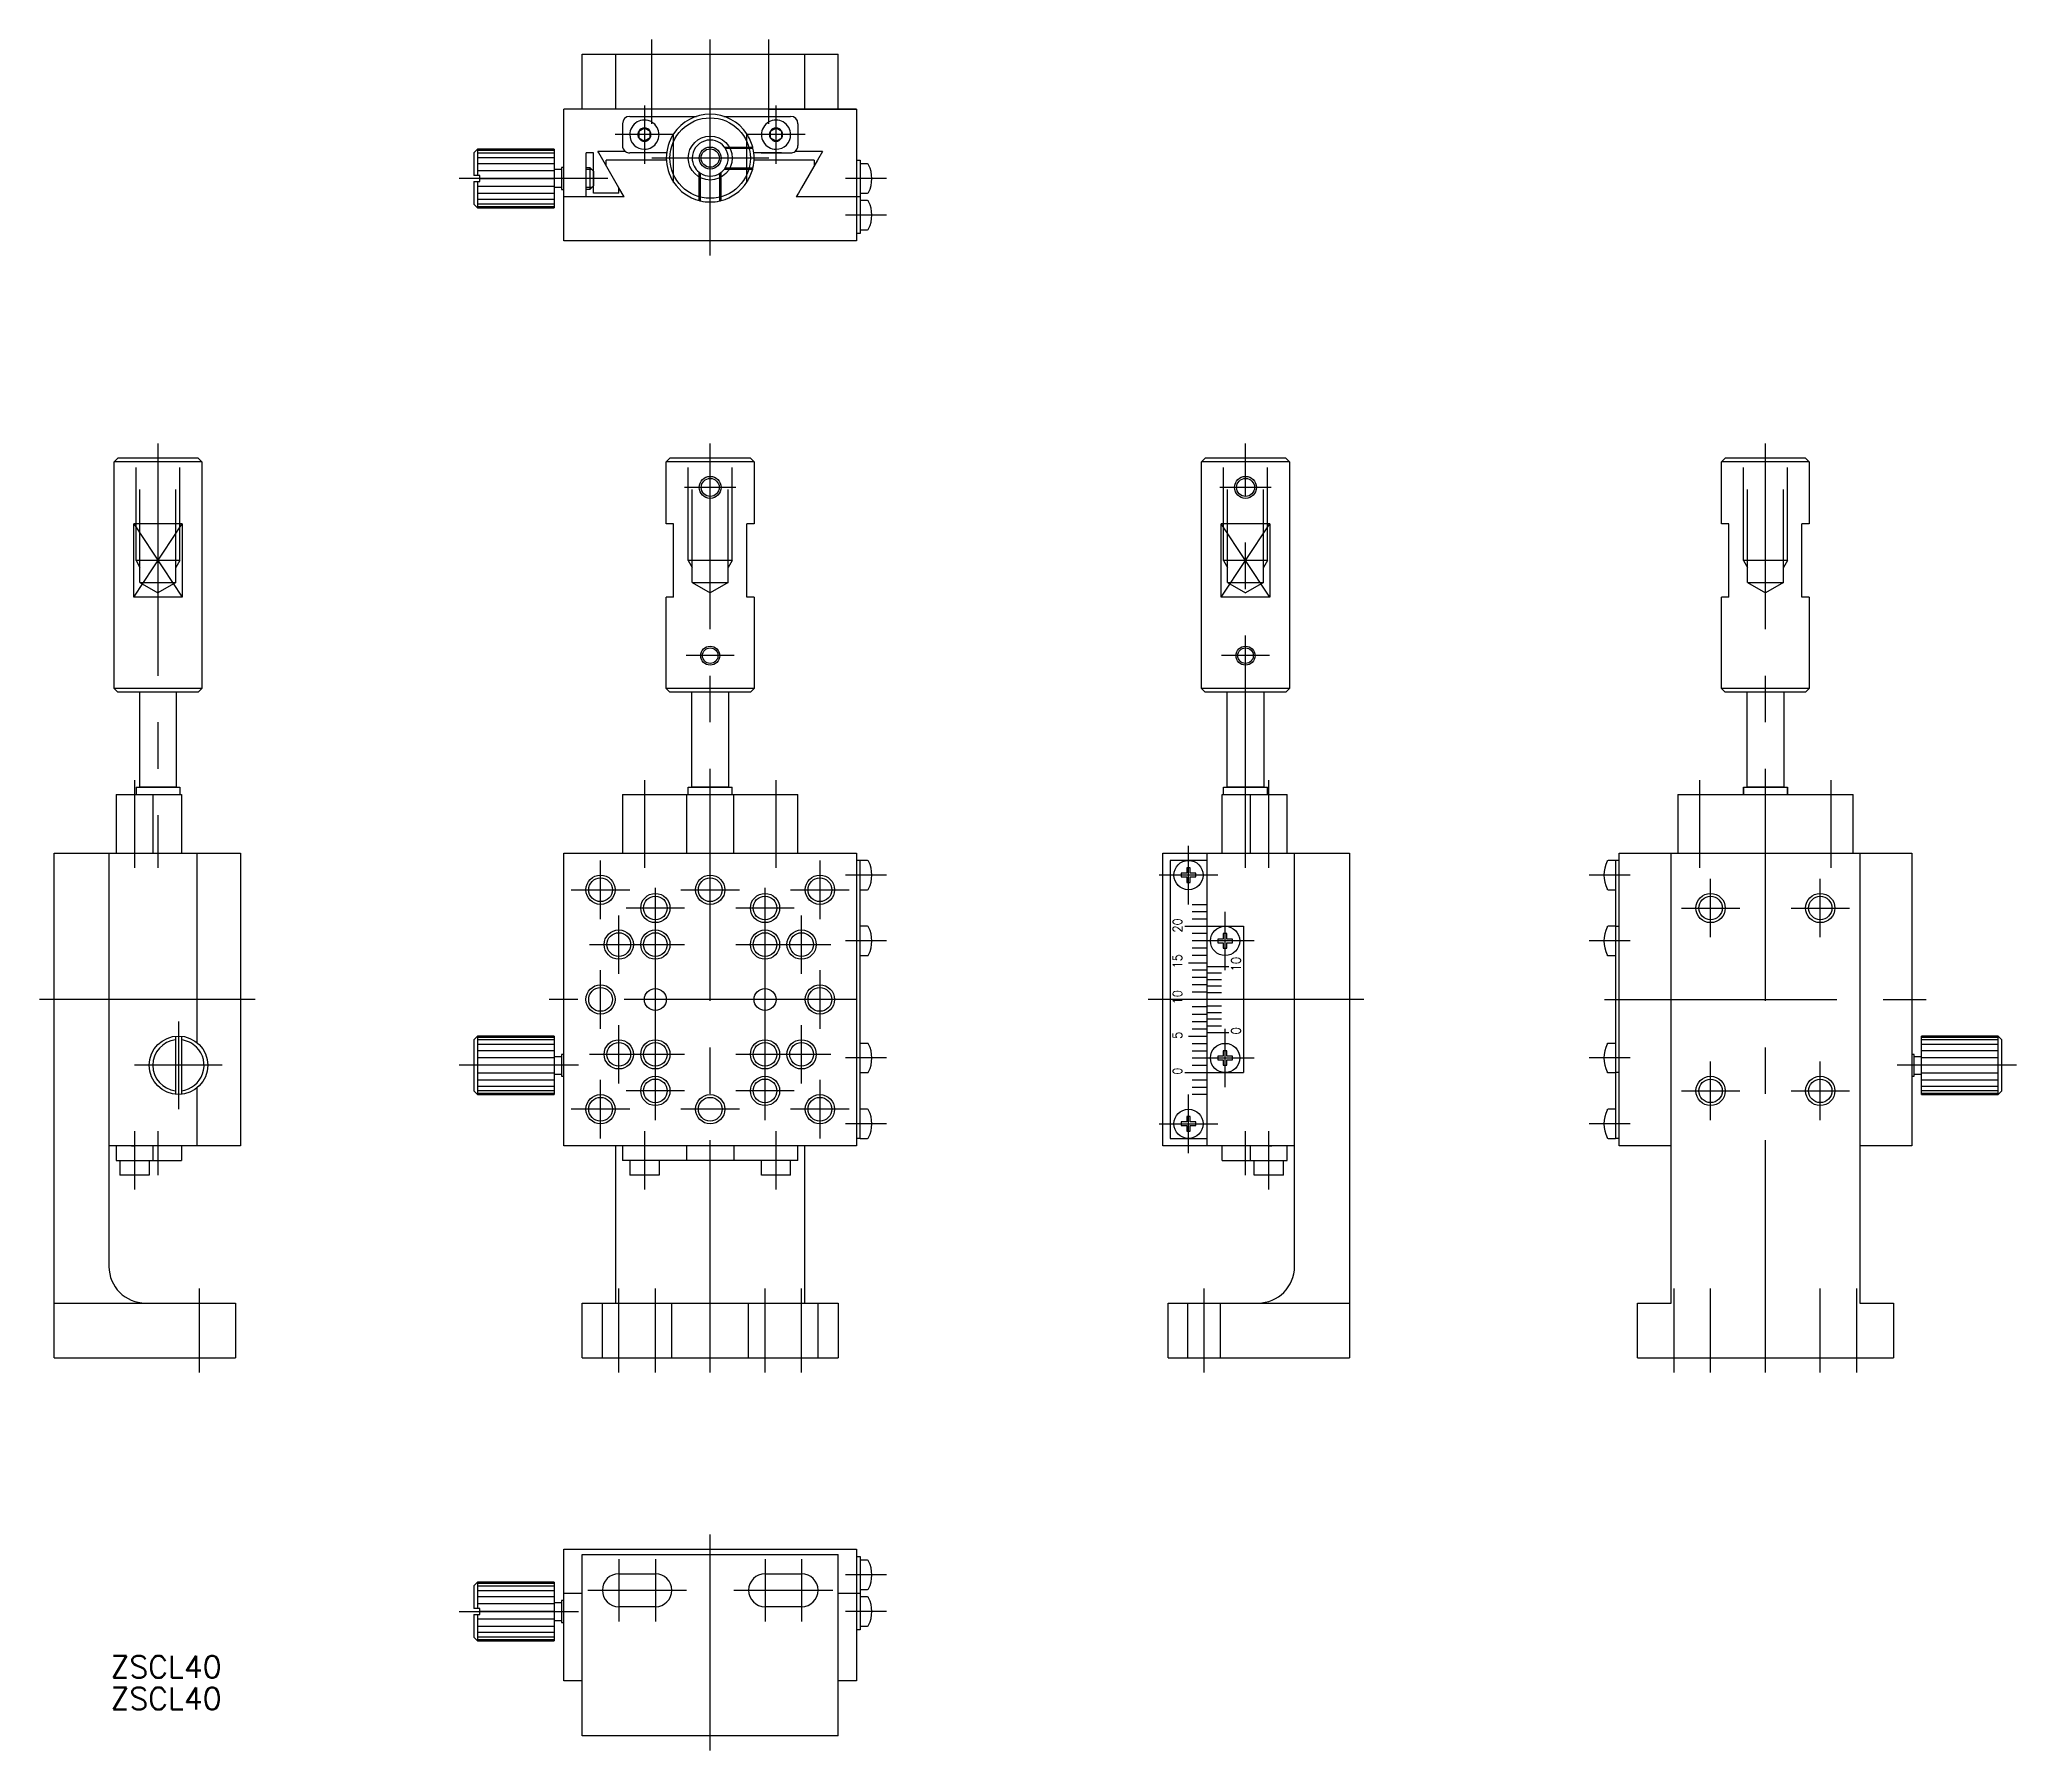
# Model space of a CAD drawing. Extents: x -92 to 179, y -103 to 131.
import ezdxf

# ---------------------------------------------------------------- set-up
doc = ezdxf.new("R2010")
doc.units = 0
doc.linetypes.add('CENTER', pattern=[50.8, 31.75, -6.35, 6.35, -6.35])
doc.linetypes.add('DASHED', pattern=[19.05, 12.7, -6.35])
doc.layers.get('0').update_dxf_attribs({"linetype": 'CONTINUOUS'})
doc.layers.add('CENTER', color=1, linetype='CENTER')
doc.styles.add('CONVERTER_2', font='txt.shx', dxfattribs={"width": 0.9})
doc.styles.get("Standard").update_dxf_attribs({"font": 'txt.shx', "height": 3, "bigfont": 'bigfont.shx'})

msp = doc.modelspace()

# ---------------------------------------------------------------- linework, layer by layer
at = {"color": 7, "linetype": 'CONTINUOUS'}
for p, q in [((-17.5, 121.72), (-17.5, 129.22)), ((-17.5, 129.22), (17.5, 129.22)), ((-12.9, 121.72), (-12.9, 129.22)), ((12.9, 129.22), (12.9, 121.72)), ((17.5, 121.72), (17.5, 129.22)), ((-17.5, 121.72), (-20, 121.72)), ((-20, 110.22), (-20, 121.72)), ((20, 121.72), (-17.5, 121.72)), ((8, 121.72), (17.5, 121.72)), ((17.5, 121.72), (20, 121.72)), ((20, 121.72), (20, 110.22)), ((-12, 119.72), (-12, 116.72)), ((-11, 120.72), (-1.87, 120.72)), ((-9, 119.12), (-9.78, 118.67)), ((-8.22, 118.67), (-9, 119.12)), ((1.87, 120.72), (11, 120.72)), ((9, 119.12), (8.22, 118.67)), ((9.78, 118.67), (9, 119.12)), ((12, 119.72), (12, 116.72)), ((-9.78, 118.67), (-9.78, 117.77)), ((-9.78, 117.77), (-9, 117.32)), ((-8.22, 117.77), (-9, 117.32)), ((-8.22, 117.77), (-8.22, 118.67)), ((8.22, 118.67), (8.22, 117.77)), ((9, 117.32), (8.22, 117.77)), ((9, 117.32), (9.78, 117.77)), ((9.78, 117.77), (9.78, 118.67)), ((-32.32, 115.72), (-31.82, 116.22)), ((-32.32, 115.72), (-32.32, 112.62)), ((-31.82, 116.22), (-31.82, 112.62)), ((-21.32, 116.22), (-31.82, 116.22)), ((-31.82, 116.08), (-21.32, 116.08)), ((-21.32, 115.68), (-31.82, 115.68)), ((-21.32, 115.05), (-31.82, 115.05)), ((-21.32, 114.22), (-31.82, 114.22)), ((-21.32, 116.22), (-21.32, 113.45)), ((-20.32, 113.72), (-20.32, 110.72)), ((-20, 113.72), (-20.32, 113.72)), ((-16.98, 109.72), (-16.98, 115.72)), ((-15.98, 115.72), (-16.98, 115.72)), ((-16.98, 113.72), (-16.48, 113.72)), ((-16.48, 113.72), (-15.98, 113.22)), ((-16.48, 113.72), (-16.48, 110.72)), ((-15.98, 110.22), (-15.98, 115.72)), ((-11.6, 115.92), (-15.35, 115.92)), ((-15.23, 115.72), (-15.35, 115.92)), ((-12.48, 110.95), (-15.23, 115.72)), ((-5.99, 114.72), (-14.23, 114.72)), ((-14.23, 113.98), (-14.23, 114.72)), ((-5.96, 115.72), (-11, 115.72)), ((9.75, 115.72), (5.96, 115.72)), ((14.23, 114.72), (5.99, 114.72)), ((6.96, 115.72), (11, 115.72)), ((15.35, 115.92), (11.6, 115.92)), ((14.66, 114.72), (12.48, 110.95)), ((14.23, 114.72), (14.23, 113.98)), ((15.35, 115.92), (14.66, 114.72)), ((20, 114.72), (20.5, 114.72)), ((20.5, 114.72), (20.5, 109.72)), ((21.49, 114.22), (20.5, 114.22)), ((-31.52, 112.62), (-32.32, 112.62)), ((-32.32, 111.82), (-32.32, 108.72)), ((-32.32, 111.82), (-31.52, 111.82)), ((-21.32, 113.26), (-31.82, 113.26)), ((-31.82, 111.82), (-31.82, 108.22)), ((-31.82, 111.19), (-21.32, 111.19)), ((-31.52, 112.22), (-31.52, 112.62)), ((-31.52, 111.82), (-31.52, 112.22)), ((-31.52, 112.22), (-21.32, 112.22)), ((-20.32, 113.45), (-21.32, 113.45)), ((-21.32, 113.45), (-21.32, 112.22)), ((-21.32, 112.22), (-21.32, 111)), ((-21.32, 111), (-21.32, 108.36)), ((-20.32, 111), (-21.32, 111)), ((-15.98, 111.22), (-16.48, 110.72)), ((-15.98, 113.22), (-15.98, 111.22)), ((-15.98, 112.22), (-15.98, 113.22)), ((-12.48, 110.22), (-12.48, 110.95)), ((-11.77, 109.72), (-12.48, 110.95)), ((12.48, 110.95), (12.06, 110.22)), ((-31.82, 108.22), (-32.32, 108.72)), ((-31.82, 110.22), (-21.32, 110.22)), ((-31.82, 109.39), (-21.32, 109.39)), ((-31.82, 108.76), (-21.32, 108.76)), ((-21.32, 108.36), (-31.82, 108.36)), ((-31.82, 108.22), (-21.32, 108.22)), ((-21.32, 108.36), (-21.32, 108.22)), ((-20.32, 110.72), (-20, 110.72)), ((-20, 109.72), (-20, 110.22)), ((-20, 109.72), (-20, 110.22)), ((-20, 103.72), (-20, 109.72)), ((-11.89, 109.72), (-20, 109.72)), ((-16.48, 110.72), (-16.98, 110.72)), ((-11.77, 109.72), (-16.52, 109.72)), ((-12.48, 110.22), (-15.98, 110.22)), ((12.06, 110.22), (11.77, 109.72)), ((20, 109.72), (11.77, 109.72)), ((20, 110.22), (20, 109.72)), ((20, 109.72), (20, 109.22)), ((20.5, 109.72), (20, 109.72)), ((20, 109.22), (20, 107.72)), ((20, 109.22), (20, 107.72)), ((20.5, 110.22), (21.49, 110.22)), ((20.5, 109.72), (20.5, 104.72)), ((21.49, 109.22), (20.5, 109.22)), ((20, 107.72), (20, 103.72)), ((20, 103.72), (-20, 103.72)), ((20.5, 104.72), (20, 104.72)), ((20.5, 105.22), (21.49, 105.22)), ((-81.52, 73.5), (-81.02, 74)), ((-81.52, 66), (-81.52, 73.5)), ((-69.52, 73.5), (-81.52, 73.5)), ((-70.02, 74), (-81.02, 74)), ((-77.98, 74), (-78.52, 74)), ((-73.06, 74), (-77.98, 74)), ((-72.52, 74), (-73.06, 74)), ((-70.02, 74), (-69.52, 73.5)), ((-69.52, 73.5), (-69.52, 66)), ((-6, 73.5), (-5.5, 74)), ((6, 73.5), (-6, 73.5)), ((-6, 66), (-6, 73.5)), ((-3, 74), (-5.5, 74)), ((-2.46, 74), (-3, 74)), ((2.46, 74), (-2.46, 74)), ((3, 74), (2.46, 74)), ((5.5, 74), (3, 74)), ((5.5, 74), (6, 73.5)), ((6, 73.5), (6, 66)), ((67.21, 73.5), (67.71, 74)), ((67.21, 66), (67.21, 73.5)), ((79.21, 73.5), (67.21, 73.5)), ((78.71, 74), (67.71, 74)), ((70.75, 74), (70.21, 74)), ((75.67, 74), (70.75, 74)), ((76.21, 74), (75.67, 74)), ((78.71, 74), (79.21, 73.5)), ((79.21, 73.5), (79.21, 66)), ((138.31, 73.5), (138.81, 74)), ((138.31, 66), (138.31, 73.5)), ((150.31, 73.5), (138.31, 73.5)), ((149.81, 74), (138.81, 74)), ((141.86, 74), (141.31, 74)), ((146.77, 74), (141.86, 74)), ((147.31, 74), (146.77, 74)), ((149.81, 74), (150.31, 73.5)), ((150.31, 73.5), (150.31, 66)), ((-81.52, 42.5), (-81.52, 66)), ((-75.52, 65), (-78.83, 65)), ((-78.83, 55), (-78.83, 65)), ((-72.2, 65), (-75.52, 65)), ((-72.2, 65), (-72.2, 55)), ((-69.52, 66), (-69.52, 42.5)), ((-6, 65), (-6, 66)), ((-5, 65), (-6, 65)), ((-5, 55), (-5, 65)), ((6, 65), (5, 65)), ((5, 55), (5, 65)), ((6, 66), (6, 65)), ((67.21, 42.5), (67.21, 66)), ((69.89, 55), (69.89, 65)), ((73.21, 65), (69.89, 65)), ((76.52, 65), (73.21, 65)), ((76.52, 65), (76.52, 55)), ((79.21, 66), (79.21, 42.5)), ((138.31, 65), (138.31, 66)), ((139.31, 65), (138.31, 65)), ((139.31, 55), (139.31, 65)), ((149.31, 55), (149.31, 65)), ((150.31, 65), (149.31, 65)), ((150.31, 66), (150.31, 65)), ((-75.52, 55), (-78.83, 55)), ((-72.2, 55), (-75.52, 55)), ((-6, 42.5), (-6, 55)), ((-5, 55), (-6, 55)), ((6, 55), (5, 55)), ((6, 55), (6, 42.5)), ((73.21, 55), (69.89, 55)), ((76.52, 55), (73.21, 55)), ((138.31, 42.5), (138.31, 55)), ((139.31, 55), (138.31, 55)), ((150.31, 55), (149.31, 55)), ((150.31, 55), (150.31, 42.5)), ((-69.52, 42.5), (-81.52, 42.5)), ((-81.02, 42), (-81.52, 42.5)), ((-70.02, 42), (-81.02, 42)), ((-78.02, 29), (-78.02, 42)), ((-73.02, 42), (-73.02, 29)), ((-69.52, 42.5), (-70.02, 42)), ((6, 42.5), (-6, 42.5)), ((-5.5, 42), (-6, 42.5)), ((5.5, 42), (-5.5, 42)), ((-2.5, 29), (-2.5, 42)), ((2.5, 42), (2.5, 29)), ((6, 42.5), (5.5, 42)), ((67.71, 42), (67.21, 42.5)), ((79.21, 42.5), (67.21, 42.5)), ((78.71, 42), (67.71, 42)), ((70.71, 29), (70.71, 42)), ((75.71, 42), (75.71, 29)), ((79.21, 42.5), (78.71, 42)), ((150.31, 42.5), (138.31, 42.5)), ((138.81, 42), (138.31, 42.5)), ((149.81, 42), (138.81, 42)), ((141.81, 29), (141.81, 42)), ((146.81, 42), (146.81, 29)), ((150.31, 42.5), (149.81, 42)), ((-81.22, 28), (-81.22, 20)), ((-81.22, 28), (-76.22, 28)), ((-78.52, 29), (-72.52, 29)), ((-78.52, 29), (-78.52, 28)), ((-74.29, 29), (-78.02, 29)), ((-76.75, 29), (-78.02, 29)), ((-77.02, 29), (-78.02, 29)), ((-77.02, 29), (-78.02, 29)), ((-76.75, 29), (-77.02, 29)), ((-76.75, 29), (-77.02, 29)), ((-73.02, 29), (-76.75, 29)), ((-76.22, 28), (-76.22, 20)), ((-76.22, 28), (-72.32, 28)), ((-74.02, 29), (-74.29, 29)), ((-73.02, 29), (-74.29, 29)), ((-74.02, 29), (-74.29, 29)), ((-73.02, 29), (-74.02, 29)), ((-73.02, 29), (-74.02, 29)), ((-72.52, 29), (-72.52, 28)), ((-72.32, 28), (-72.32, 20)), ((-12, 28), (3.25, 28)), ((-12, 28), (-12, 20)), ((-3.25, 28), (-3.25, 20)), ((-3, 29), (3, 29)), ((-3, 29), (3, 29)), ((-3, 29), (-2.5, 29)), ((-3, 28), (-3, 29)), ((-3, 28), (-3, 29)), ((-3, 29), (-2.5, 29)), ((-2.5, 29), (2.5, 29)), ((-2.5, 29), (2.5, 29)), ((-1.23, 29), (-2.5, 29)), ((-1.5, 29), (-2.5, 29)), ((-1.5, 29), (-2.5, 29)), ((-1.23, 29), (-1.5, 29)), ((-1.23, 29), (-1.5, 29)), ((2.5, 29), (-1.23, 29)), ((2.5, 29), (1.23, 29)), ((1.5, 29), (1.23, 29)), ((1.5, 29), (1.23, 29)), ((2.5, 29), (1.5, 29)), ((2.5, 29), (1.5, 29)), ((2.5, 29), (3, 29)), ((2.5, 29), (3, 29)), ((3, 28), (3, 29)), ((3, 28), (3, 29)), ((3.25, 20), (3.25, 28)), ((3.25, 28), (5, 28)), ((5, 28), (12, 28)), ((12, 20), (12, 28)), ((70.01, 20), (70.01, 28)), ((70.01, 28), (73.91, 28)), ((70.21, 29), (76.21, 29)), ((70.21, 29), (76.21, 29)), ((70.21, 28), (70.21, 29)), ((71.71, 29), (70.71, 29)), ((71.71, 29), (70.71, 29)), ((71.98, 29), (70.71, 29)), ((74.44, 29), (70.71, 29)), ((71.98, 29), (71.71, 29)), ((71.98, 29), (71.71, 29)), ((75.71, 29), (71.98, 29)), ((73.91, 20), (73.91, 28)), ((73.91, 28), (78.91, 28)), ((74.71, 29), (74.44, 29)), ((75.71, 29), (74.44, 29)), ((74.71, 29), (74.44, 29)), ((75.71, 29), (74.71, 29)), ((75.71, 29), (74.71, 29)), ((76.21, 28), (76.21, 29)), ((78.91, 20), (78.91, 28)), ((132.31, 28), (132.31, 20)), ((132.31, 28), (141.31, 28)), ((141.31, 29), (147.31, 29)), ((141.31, 29), (147.31, 29)), ((141.31, 29), (141.31, 28)), ((141.31, 29), (141.81, 29)), ((141.31, 29), (141.81, 29)), ((141.31, 29), (141.31, 28)), ((141.31, 29), (141.81, 29)), ((141.31, 28), (141.31, 29)), ((141.31, 28), (141.31, 29)), ((141.31, 29), (141.81, 29)), ((141.31, 28), (141.81, 28)), ((141.81, 29), (146.81, 29)), ((141.81, 29), (146.81, 29)), ((141.81, 29), (146.81, 29)), ((141.81, 29), (146.81, 29)), ((142.81, 29), (141.81, 29)), ((142.81, 29), (141.81, 29)), ((143.08, 29), (141.81, 29)), ((141.81, 28), (146.81, 28)), ((143.08, 29), (142.81, 29)), ((143.08, 29), (142.81, 29)), ((146.81, 29), (143.08, 29)), ((145.81, 29), (145.54, 29)), ((146.81, 29), (145.54, 29)), ((145.81, 29), (145.54, 29)), ((146.81, 29), (145.81, 29)), ((146.81, 29), (145.81, 29)), ((146.81, 29), (147.31, 29)), ((146.81, 29), (147.31, 29)), ((146.81, 29), (147.31, 29)), ((146.81, 29), (147.31, 29)), ((146.81, 28), (156.31, 28)), ((147.31, 29), (147.31, 28)), ((147.31, 29), (147.31, 28)), ((147.31, 28), (147.31, 29)), ((147.31, 28), (147.31, 29)), ((156.31, 20), (156.31, 28)), ((-72.32, 22), (-72.32, 20)), ((70.01, 20), (70.01, 22)), ((-89.72, -49), (-89.72, 20)), ((-89.72, 20), (-82.22, 20)), ((-82.22, 20), (-82.22, -36.5)), ((-82.22, 20), (-64.22, 20)), ((-82.22, 20), (-82.22, 14.75)), ((-82.22, 20), (-72.32, 20)), ((-82.22, 20), (-81.22, 20)), ((-70.22, 20), (-70.22, -5.88)), ((-64.22, 20), (-64.22, -16.5)), ((-20, -20), (-20, 20)), ((-20, 20), (-19, 20)), ((-19.6, 20), (-19, 20)), ((-19, 20), (-18, 20)), ((-19, 20), (-18, 20)), ((-18, 20), (3.25, 20)), ((-18, 20), (-11.4, 20)), ((3.25, 20), (5, 20)), ((5, 20), (20, 20)), ((20, 20), (20, -20)), ((20, 20), (20, 20)), ((20.5, 19), (20, 19)), ((20.5, -19), (20.5, 19)), ((21.49, 19), (20.5, 19)), ((61.91, -20), (61.91, 20)), ((61.91, 20), (70.91, 20)), ((62.91, 19), (62.91, 0)), ((67.91, 19), (62.91, 19)), ((67.91, 20), (67.91, -20)), ((70.01, 20), (79.91, 20)), ((70.91, 20), (79.91, 20)), ((78.91, 20), (79.91, 20)), ((79.91, -20), (79.91, 20)), ((79.91, -20), (79.91, 20)), ((79.91, -36.5), (79.91, 20)), ((79.91, 20), (87.41, 20)), ((87.41, 20), (87.41, -49)), ((123.81, 19), (122.82, 19)), ((123.81, 19), (123.81, -19)), ((124.31, 19), (123.81, 19)), ((124.31, -20), (124.31, 20)), ((124.31, 20), (164.31, 20)), ((124.31, 20), (124.31, 20)), ((131.41, -20), (131.41, 20)), ((157.21, 20), (157.21, -20)), ((164.31, 20), (164.31, -20)), ((-82.22, 17.25), (-82.22, 12.75)), ((64.41, 17.25), (64.41, 16.75)), ((65.16, 17.25), (64.41, 17.25)), ((64.41, 16.75), (65.16, 16.75)), ((65.16, 18), (65.16, 17.25)), ((65.66, 18), (65.16, 18)), ((65.16, 16.75), (65.16, 16)), ((65.66, 17.25), (65.66, 18)), ((66.41, 17.25), (65.66, 17.25)), ((65.66, 16.75), (66.41, 16.75)), ((65.66, 16), (65.66, 16.75)), ((66.41, 16.75), (66.41, 17.25)), ((20.5, 15), (21.49, 15)), ((65.16, 16), (65.66, 16)), ((122.82, 15), (123.81, 15)), ((65.91, 13), (67.91, 13)), ((67.91, 12), (65.91, 12)), ((67.91, 11), (65.91, 11)), ((-82.22, 10.25), (-82.22, -20)), ((21.49, 10), (20.5, 10)), ((64.91, 10), (72.91, 10)), ((67.91, 9), (65.91, 9)), ((69.41, 8.25), (69.41, 7.75)), ((70.16, 8.25), (69.41, 8.25)), ((70.66, 9), (70.16, 9)), ((70.16, 9), (70.16, 8.25)), ((70.16, 9), (70.16, 8.25)), ((70.66, 9), (70.16, 9)), ((70.66, 8.25), (70.66, 9)), ((70.66, 8.25), (70.66, 9)), ((71.41, 8.25), (70.66, 8.25)), ((71.41, 8.25), (70.66, 8.25)), ((71.41, 7.75), (71.41, 8.25)), ((71.41, 7.75), (71.41, 8.25)), ((72.91, 10), (72.91, -10)), ((123.81, 10), (122.82, 10)), ((123.81, 10), (124.31, 10)), ((20.5, 6), (21.49, 6)), ((67.91, 8), (65.91, 8)), ((67.91, 7), (65.91, 7)), ((67.91, 6), (65.91, 6)), ((69.41, 7.75), (70.16, 7.75)), ((70.16, 7.75), (70.16, 7)), ((70.16, 7.75), (70.16, 7)), ((70.16, 7), (70.66, 7)), ((70.16, 7), (70.66, 7)), ((70.66, 7), (70.66, 7.75)), ((70.66, 7.75), (71.41, 7.75)), ((70.66, 7.75), (71.41, 7.75)), ((70.66, 7), (70.66, 7.75)), ((122.82, 6), (123.81, 6)), ((65.41, 5), (67.91, 5)), ((67.91, 4), (65.91, 4)), ((67.91, 3), (65.91, 3)), ((67.91, 4.5), (70.91, 4.5)), ((69.91, 3.6), (67.91, 3.6)), ((67.91, 2), (65.91, 2)), ((67.91, 1), (65.91, 1)), ((69.91, 2.7), (67.91, 2.7)), ((69.91, 1.8), (67.91, 1.8)), ((69.91, 0.9), (67.91, 0.9)), ((62.91, 0), (62.91, -19)), ((67.91, 0), (64.91, 0)), ((67.91, -1), (65.91, -1)), ((65.91, -2), (67.91, -2)), ((70.41, 0), (67.91, 0)), ((69.91, -0.9), (67.91, -0.9)), ((67.91, -1.8), (69.91, -1.8)), ((69.91, -2.7), (67.91, -2.7)), ((-73.12, -5.02), (-73.12, -12.98)), ((-72.32, -5.02), (-72.32, -12.98)), ((-32.32, -5.5), (-31.82, -5)), ((-31.82, -5), (-31.82, -13)), ((-21.32, -5), (-31.82, -5)), ((-31.82, -5.14), (-21.32, -5.14)), ((-21.32, -5), (-21.32, -5.14)), ((-21.32, -5.14), (-21.32, -7.78)), ((65.41, -5), (67.91, -5)), ((65.91, -3), (67.91, -3)), ((65.91, -4), (67.91, -4)), ((67.91, -3.6), (69.91, -3.6)), ((67.91, -4.5), (70.91, -4.5)), ((176.14, -5), (165.64, -5)), ((165.64, -5.14), (165.64, -5)), ((165.64, -7.78), (165.64, -5.14)), ((165.64, -5.14), (176.14, -5.14)), ((176.14, -5), (176.64, -5.5)), ((176.14, -13), (176.14, -5)), ((-32.32, -5.5), (-32.32, -12.5)), ((-21.32, -5.54), (-31.82, -5.54)), ((-21.32, -6.17), (-31.82, -6.17)), ((-21.32, -7), (-31.82, -7)), ((-21.32, -7.96), (-31.82, -7.96)), ((-21.32, -7.78), (-21.32, -9)), ((-21.32, -7.78), (-20.32, -7.78)), ((-20.32, -7.5), (-20.32, -10.5)), ((-20, -7.5), (-20.32, -7.5)), ((21.49, -6), (20.5, -6)), ((65.91, -6), (67.91, -6)), ((65.91, -7), (67.91, -7)), ((65.91, -8), (67.91, -8)), ((69.41, -7.75), (69.41, -8.25)), ((70.16, -7.75), (69.41, -7.75)), ((70.16, -7), (70.16, -7.75)), ((70.66, -7), (70.16, -7)), ((70.66, -7), (70.16, -7)), ((70.16, -7), (70.16, -7.75)), ((70.66, -7.75), (70.66, -7)), ((70.66, -7.75), (70.66, -7)), ((71.41, -7.75), (70.66, -7.75)), ((71.41, -7.75), (70.66, -7.75)), ((71.41, -8.25), (71.41, -7.75)), ((71.41, -8.25), (71.41, -7.75)), ((123.81, -6), (122.82, -6)), ((164.64, -7.5), (164.31, -7.5)), ((164.64, -10.5), (164.64, -7.5)), ((164.64, -7.78), (165.64, -7.78)), ((176.14, -5.54), (165.64, -5.54)), ((176.14, -6.17), (165.64, -6.17)), ((176.14, -7), (165.64, -7)), ((165.64, -9), (165.64, -7.78)), ((176.14, -7.96), (165.64, -7.96)), ((176.64, -12.5), (176.64, -5.5)), ((-82.22, -10.25), (-82.22, -14.75)), ((-82.22, -10.25), (-82.22, -14.75)), ((-21.32, -9), (-31.82, -9)), ((-31.82, -10.04), (-21.32, -10.04)), ((-21.32, -9), (-21.32, -10.22)), ((-21.32, -10.22), (-20.32, -10.22)), ((-21.32, -10.22), (-21.32, -13)), ((-20.32, -10.5), (-20, -10.5)), ((20.5, -10), (21.49, -10)), ((64.91, -10), (72.91, -10)), ((65.91, -9), (67.91, -9)), ((69.41, -8.25), (70.16, -8.25)), ((70.16, -8.25), (70.16, -9)), ((70.16, -8.25), (70.16, -9)), ((70.16, -9), (70.66, -9)), ((70.16, -9), (70.66, -9)), ((70.66, -8.25), (71.41, -8.25)), ((70.66, -9), (70.66, -8.25)), ((70.66, -9), (70.66, -8.25)), ((70.66, -8.25), (71.41, -8.25)), ((79.91, -14.75), (79.91, -10.25)), ((79.91, -14.75), (79.91, -10.25)), ((122.82, -10), (123.81, -10)), ((124.31, -10), (123.81, -10)), ((164.31, -10.5), (164.64, -10.5)), ((164.64, -10.22), (165.64, -10.22)), ((176.14, -9), (165.64, -9)), ((165.64, -10.22), (165.64, -9)), ((165.64, -10.04), (176.14, -10.04)), ((165.64, -13), (165.64, -10.22)), ((-70.22, -12.12), (-70.22, -20)), ((-31.82, -13), (-32.32, -12.5)), ((-31.82, -11), (-21.32, -11)), ((-31.82, -11.83), (-21.32, -11.83)), ((-31.82, -12.46), (-21.32, -12.46)), ((-21.32, -12.86), (-31.82, -12.86)), ((-31.82, -13), (-21.32, -13)), ((65.91, -11), (67.91, -11)), ((65.91, -12), (67.91, -12)), ((67.91, -13), (65.91, -13)), ((165.64, -11), (176.14, -11)), ((165.64, -11.83), (176.14, -11.83)), ((165.64, -12.46), (176.14, -12.46)), ((176.14, -12.86), (165.64, -12.86)), ((165.64, -13), (176.14, -13)), ((176.64, -12.5), (176.14, -13)), ((21.49, -15), (20.5, -15)), ((65.66, -16), (65.16, -16)), ((65.16, -16), (65.16, -16.75)), ((65.66, -16.75), (65.66, -16)), ((123.81, -15), (122.82, -15)), ((-64.22, -16.5), (-64.22, -20)), ((65.16, -16.75), (64.41, -16.75)), ((64.41, -16.75), (64.41, -17.25)), ((64.41, -17.25), (65.16, -17.25)), ((65.16, -17.25), (65.16, -18)), ((65.16, -18), (65.66, -18)), ((66.41, -16.75), (65.66, -16.75)), ((65.66, -18), (65.66, -17.25)), ((65.66, -17.25), (66.41, -17.25)), ((66.41, -17.25), (66.41, -16.75)), ((-70.22, -20), (-82.22, -20)), ((-81.22, -20), (-82.22, -20)), ((-81.22, -20), (-81.22, -22)), ((-78.52, -20), (-81.22, -20)), ((-78.82, -20), (-79.52, -20)), ((-75.22, -20), (-79.12, -20)), ((-79.12, -20), (-78.82, -20)), ((-78.72, -20), (-78.72, -20)), ((-75.22, -20), (-78.72, -20)), ((-76.22, -20), (-76.22, -22)), ((-70.22, -20), (-75.22, -20)), ((-72.32, -20), (-75.22, -20)), ((-72.32, -20), (-72.32, -22)), ((-72.32, -20), (-72.32, -22)), ((-64.22, -20), (-70.22, -20)), ((-19, -20), (-20, -20)), ((-19, -20), (-19.6, -20)), ((-18, -20), (-19, -20)), ((-18, -20), (-19, -20)), ((-11.4, -20), (-18, -20)), ((-12.9, -20), (-18, -20)), ((-12.9, -41.5), (-12.9, -20)), ((-11.4, -20), (-12.9, -20)), ((-12, -20), (-12, -22)), ((-4, -20), (-11.4, -20)), ((-10, -20), (-11.4, -20)), ((-3.25, -20), (-4, -20)), ((3.25, -20), (-3.25, -20)), ((-3.25, -20), (-3.25, -22)), ((4, -20), (3.25, -20)), ((3.25, -20), (3.25, -22)), ((12.9, -20), (4, -20)), ((12, -20), (10, -20)), ((12, -22), (12, -20)), ((12.9, -20), (12.9, -41.5)), ((20, -20), (12.9, -20)), ((20.5, -19), (20, -19)), ((20.5, -19), (21.49, -19)), ((70.91, -20), (61.91, -20)), ((62.91, -19), (67.91, -19)), ((76.41, -20), (70.01, -20)), ((70.01, -22), (70.01, -20)), ((70.01, -22), (70.01, -20)), ((79.91, -20), (70.91, -20)), ((73.91, -22), (73.91, -20)), ((78.91, -20), (76.21, -20)), ((76.41, -20), (76.41, -20)), ((76.51, -20), (76.81, -20)), ((77.21, -20), (76.51, -20)), ((78.91, -22), (78.91, -20)), ((79.91, -20), (78.91, -20)), ((122.82, -19), (123.81, -19)), ((124.31, -19), (123.81, -19)), ((131.41, -20), (124.31, -20)), ((131.41, -41.5), (131.41, -20)), ((157.21, -20), (157.21, -41.5)), ((162.31, -20), (157.21, -20)), ((163.31, -20), (162.31, -20)), ((163.31, -20), (162.31, -20)), ((163.91, -20), (163.31, -20)), ((164.31, -20), (163.31, -20)), ((-81.22, -22), (-78.72, -22)), ((-80.72, -22), (-80.72, -24)), ((-78.72, -24), (-80.72, -24)), ((-78.72, -22), (-72.32, -22)), ((-76.72, -24), (-78.72, -24)), ((-76.72, -22), (-76.72, -24)), ((-4, -22), (-12, -22)), ((-11, -22), (-11, -24)), ((-7, -24), (-11, -24)), ((-7, -22), (-7, -24)), ((-3.25, -22), (-4, -22)), ((3.25, -22), (-3.25, -22)), ((4, -22), (3.25, -22)), ((12, -22), (4, -22)), ((7, -24), (7, -22)), ((11, -24), (7, -24)), ((11, -24), (11, -22)), ((70.01, -22), (76.41, -22)), ((74.41, -24), (74.41, -22)), ((76.41, -24), (74.41, -24)), ((76.41, -22), (78.91, -22)), ((78.41, -24), (76.41, -24)), ((78.41, -24), (78.41, -22)), ((-89.72, -41.5), (-64.92, -41.5)), ((-64.92, -41.5), (-64.92, -49)), ((-17.5, -41.5), (17.5, -41.5)), ((-17.5, -49), (-17.5, -41.5)), ((17.5, -41.5), (17.5, -49)), ((62.61, -49), (62.61, -41.5)), ((62.61, -41.5), (87.41, -41.5)), ((126.81, -49), (126.81, -41.5)), ((126.81, -41.5), (131.41, -41.5)), ((157.21, -41.5), (161.81, -41.5)), ((161.81, -41.5), (161.81, -49)), ((-89.72, -49), (-64.92, -49)), ((-17.5, -49), (17.5, -49)), ((62.61, -49), (87.41, -49)), ((126.81, -49), (161.81, -49)), ((-20, -75.16), (20, -75.16)), ((-20, -81.16), (-20, -75.16)), ((20, -75.16), (20, -81.16)), ((-17.5, -75.86), (17.5, -75.86)), ((-17.5, -75.86), (17.5, -75.86)), ((-17.5, -81.16), (-17.5, -75.86)), ((17.5, -81.16), (17.5, -75.86)), ((20, -76.16), (20.5, -76.16)), ((20.5, -76.16), (20.5, -81.16)), ((21.49, -76.66), (20.5, -76.66)), ((-32.32, -80.16), (-31.82, -79.66)), ((-32.32, -80.16), (-32.32, -83.26)), ((-21.32, -79.66), (-31.82, -79.66)), ((-31.82, -79.66), (-31.82, -83.26)), ((-31.82, -79.79), (-21.32, -79.79)), ((-21.32, -80.19), (-31.82, -80.19)), ((-21.32, -80.83), (-31.82, -80.83)), ((-21.32, -79.66), (-21.32, -79.79)), ((-21.32, -79.79), (-21.32, -82.43)), ((-12.5, -78.51), (-7.5, -78.51)), ((7.5, -78.51), (12.5, -78.51)), ((20, -79.16), (20, -80.66)), ((20, -80.66), (20, -81.66)), ((20.5, -80.66), (21.49, -80.66)), ((-31.52, -83.26), (-32.32, -83.26)), ((-21.32, -81.66), (-31.82, -81.66)), ((-21.32, -82.62), (-31.82, -82.62)), ((-31.52, -83.66), (-31.52, -83.26)), ((-21.32, -83.66), (-31.52, -83.66)), ((-31.52, -84.06), (-31.52, -83.66)), ((-21.32, -82.43), (-20.32, -82.43)), ((-21.32, -82.43), (-21.32, -83.66)), ((-21.32, -83.66), (-21.32, -84.88)), ((-20, -82.16), (-20.32, -82.16)), ((-20.32, -82.16), (-20.32, -85.16)), ((-20, -93.16), (-20, -81.16)), ((-20, -81.16), (-17.5, -81.16)), ((-20, -82.16), (-20, -81.66)), ((-17.5, -93.16), (-17.5, -81.16)), ((-7.5, -83.01), (-12.5, -83.01)), ((12.5, -83.01), (7.5, -83.01)), ((17.5, -93.16), (17.5, -81.16)), ((17.5, -81.16), (20.5, -81.16)), ((20, -81.16), (20, -93.16)), ((20.5, -81.16), (20.5, -81.66)), ((20.5, -81.66), (20.5, -86.16)), ((21.49, -81.66), (20.5, -81.66)), ((-32.32, -84.06), (-32.32, -87.16)), ((-32.32, -84.06), (-31.52, -84.06)), ((-31.82, -84.06), (-31.82, -87.66)), ((-31.82, -84.69), (-21.32, -84.69)), ((-31.82, -85.66), (-21.32, -85.66)), ((-31.82, -86.49), (-21.32, -86.49)), ((-21.32, -84.88), (-21.32, -87.66)), ((-21.32, -84.88), (-20.32, -84.88)), ((-20.32, -85.16), (-20, -85.16)), ((20.5, -86.16), (20, -86.16)), ((20.5, -85.66), (21.49, -85.66)), ((-31.82, -87.66), (-32.32, -87.16)), ((-31.82, -87.12), (-21.32, -87.12)), ((-21.32, -87.52), (-31.82, -87.52)), ((-31.82, -87.66), (-21.32, -87.66)), ((-17.5, -93.16), (-20, -93.16)), ((-17.5, -100.66), (-17.5, -93.16)), ((-17.5, -100.66), (-17.5, -93.16)), ((20, -93.16), (17.5, -93.16)), ((17.5, -100.66), (17.5, -93.16)), ((17.5, -100.66), (17.5, -93.16)), ((-15.5, -100.66), (-17.5, -100.66)), ((-15.5, -100.66), (-17.5, -100.66)), ((17.5, -100.66), (-15.5, -100.66)), ((17.5, -100.66), (-15.5, -100.66))]:
    msp.add_line(p, q, dxfattribs=at)
at = {"color": 3, "linetype": 'DASHED'}
for p, q in [((-5, 111.7), (-5, 118.34)), ((1.95, 116.52), (5.81, 116.52)), ((2.06, 116.36), (5.85, 116.36)), ((5, 111.7), (5, 118.34)), ((2.06, 113.68), (5.85, 113.68)), ((-1.5, 109.21), (-1.5, 113.07)), ((-1.34, 109.17), (-1.34, 112.96)), ((1.34, 109.17), (1.34, 112.96)), ((1.5, 109.21), (1.5, 113.07)), ((1.95, 113.52), (5.81, 113.52)), ((-78.52, 60), (-78.52, 74)), ((-77.98, 57), (-77.98, 74)), ((-73.06, 57), (-73.06, 74)), ((-72.52, 60), (-72.52, 74)), ((-3, 60), (-3, 74)), ((-2.46, 57), (-2.46, 74)), ((2.46, 57), (2.46, 74)), ((3, 60), (3, 74)), ((70.21, 60), (70.21, 74)), ((70.75, 57), (70.75, 74)), ((75.67, 57), (75.67, 74)), ((76.21, 60), (76.21, 74)), ((141.31, 60), (141.31, 74)), ((141.86, 57), (141.86, 74)), ((146.77, 57), (146.77, 74)), ((147.31, 60), (147.31, 74)), ((-72.52, 60), (-78.52, 60)), ((-78.52, 60), (-77.98, 59.06)), ((-72.52, 60), (-73.06, 59.06)), ((3, 60), (-3, 60)), ((-3, 60), (-2.46, 59.06)), ((3, 60), (2.46, 59.06)), ((76.21, 60), (70.21, 60)), ((70.21, 60), (70.75, 59.06)), ((76.21, 60), (75.67, 59.06)), ((147.31, 60), (141.31, 60)), ((141.31, 60), (141.86, 59.06)), ((147.31, 60), (146.77, 59.06)), ((-77.98, 57), (-75.52, 55.58)), ((-77.98, 57), (-73.06, 57)), ((-73.06, 57), (-75.52, 55.58)), ((-2.46, 57), (0, 55.58)), ((-2.46, 57), (2.46, 57)), ((2.46, 57), (0, 55.58)), ((70.75, 57), (73.21, 55.58)), ((70.75, 57), (75.67, 57)), ((75.67, 57), (73.21, 55.58)), ((141.86, 57), (144.31, 55.58)), ((141.86, 57), (146.77, 57)), ((146.77, 57), (144.31, 55.58)), ((-14.75, -49), (-14.75, -41.5)), ((-5.25, -49), (-5.25, -41.5)), ((5.25, -49), (5.25, -41.5)), ((14.75, -49), (14.75, -41.5)), ((65.26, -41.5), (65.26, -49)), ((69.76, -41.5), (69.76, -49))]:
    msp.add_line(p, q, dxfattribs=at)
at = {"color": 3, "linetype": 'CONTINUOUS'}
for p, q in [((-16.21, 113.45), (-16.98, 113.45)), ((-16.21, 110.99), (-16.98, 110.99)), ((-78.83, 55), (-72.2, 65)), ((-78.83, 65), (-72.2, 55)), ((69.89, 55), (76.52, 65)), ((76.52, 55), (69.89, 65))]:
    msp.add_line(p, q, dxfattribs=at)
at = {"color": 7, "linetype": 'CONTINUOUS'}
for centre, radius in [((0, 115.02), 5.5), ((0, 115.02), 1.5), ((0, 115.02), 1.25), ((0, 70), 1.23), ((73.21, 70), 1.23), ((0, 47), 1.06), ((73.21, 47), 1.06), ((65.41, 17), 2), ((-15, 15), 1.62), ((0, 15), 1.62), ((15, 15), 1.62), ((-7.5, 12.5), 1.62), ((7.5, 12.5), 1.62), ((136.81, 12.5), 1.6), ((151.81, 12.5), 1.6), ((-12.5, 7.5), 1.62), ((-7.5, 7.5), 1.62), ((7.5, 7.5), 1.62), ((12.5, 7.5), 1.62), ((70.41, 8), 2), ((-15, 0), 1.62), ((-7.5, 0), 1.5), ((7.5, 0), 1.5), ((15, 0), 1.62), ((-72.72, -9), 4), ((-12.5, -7.5), 1.62), ((-7.5, -7.5), 1.62), ((7.5, -7.5), 1.62), ((12.5, -7.5), 1.62), ((70.41, -8), 2), ((-15, -15), 1.62), ((-7.5, -12.5), 1.62), ((0, -15), 1.62), ((7.5, -12.5), 1.62), ((15, -15), 2), ((15, -15), 1.62), ((136.81, -12.5), 1.6), ((151.81, -12.5), 1.6), ((65.41, -17), 2)]:
    msp.add_circle(centre, radius, dxfattribs=at)
at = {"color": 3, "linetype": 'CONTINUOUS'}
for centre, radius in [((0, 115.02), 3), ((0, 70), 1.5), ((73.21, 70), 1.5), ((0, 47), 1.3), ((73.21, 47), 1.3), ((-15, 15), 2), ((0, 15), 2), ((15, 15), 2), ((-7.5, 12.5), 2), ((7.5, 12.5), 2), ((136.81, 12.5), 2), ((151.81, 12.5), 2), ((-12.5, 7.5), 2), ((-7.5, 7.5), 2), ((7.5, 7.5), 2), ((12.5, 7.5), 2), ((-15, 0), 2), ((15, 0), 2), ((-12.5, -7.5), 2), ((-7.5, -7.5), 2), ((7.5, -7.5), 2), ((12.5, -7.5), 2), ((-7.5, -12.5), 2), ((7.5, -12.5), 2), ((136.81, -12.5), 2), ((151.81, -12.5), 2), ((-15, -15), 2), ((0, -15), 2), ((15, -15), 2)]:
    msp.add_circle(centre, radius, dxfattribs=at)
at = {"color": 7, "linetype": 'CONTINUOUS'}
for centre, radius, start, end in [((-11, 119.72), 1, 90, 180), ((-9, 118.22), 2, 150, 180), ((-9, 118.22), 2, 90, 150), ((-9, 118.22), 0.9, 90, 150), ((-9, 118.22), 2, 30, 90), ((-9, 118.22), 0.9, 30, 90), ((-9, 118.22), 2, 330, 30), ((0, 115.02), 6, 33.5573, 146.4427), ((9, 118.22), 2, 150, 210), ((9, 118.22), 2, 90, 150), ((9, 118.22), 0.9, 90, 150), ((9, 118.22), 2, 30, 90), ((9, 118.22), 0.9, 30, 90), ((9, 118.22), 2, 0, 30), ((11, 119.72), 1, 0, 90), ((-11, 116.72), 1, 180, 233.1301), ((-9, 118.22), 2, 180, 270), ((-9, 118.22), 0.9, 150, 180), ((-9, 118.22), 0.9, 180, 210), ((-9, 118.22), 0.9, 210, 270), ((-9, 118.22), 0.9, 270, 330), ((-9, 118.22), 2, 270, 330), ((-9, 118.22), 0.9, 330, 30), ((0, 115.02), 6, 146.4427, 213.5573), ((0, 115.02), 2.46, 37.5988, 180), ((0, 115.02), 2.46, 32.9585, 37.5988), ((0, 115.02), 2.46, 327.0415, 32.9585), ((0, 115.02), 6, 14.4775, 33.5573), ((0, 115.02), 6, 12.8804, 14.4775), ((0, 115.02), 6, 347.1196, 12.8804), ((9, 118.22), 2, 210, 270), ((9, 118.22), 0.9, 150, 210), ((9, 118.22), 0.9, 210, 270), ((9, 118.22), 2, 270, 0), ((9, 118.22), 0.9, 270, 330), ((9, 118.22), 0.9, 330, 30), ((11, 116.72), 1, 306.8699, 0), ((-11, 116.72), 1, 233.1301, 270), ((0, 115.02), 2.46, 180, 232.4012), ((0, 115.02), 2.46, 322.4012, 327.0415), ((0, 115.02), 6, 345.5225, 347.1196), ((11, 116.72), 1, 270, 306.8699), ((21.49, 114.02), 0.2, 25.6716, 90), ((17.75, 112.22), 4.35, 334.3284, 25.6716), ((0, 115.02), 6, 213.5573, 255.5225), ((0, 115.02), 2.46, 232.4012, 237.0415), ((0, 115.02), 2.46, 237.0415, 302.9585), ((0, 115.02), 2.46, 302.9585, 307.5988), ((0, 115.02), 2.46, 307.5988, 322.4012), ((0, 115.02), 6, 284.4775, 326.4427), ((0, 115.02), 6, 326.4427, 345.5225), ((0, 115.02), 6, 255.5225, 257.1196), ((0, 115.02), 6, 257.1196, 282.8804), ((0, 115.02), 6, 282.8804, 284.4775), ((21.49, 110.42), 0.2, 270, 334.3284), ((21.49, 109.02), 0.2, 25.6716, 90), ((17.75, 107.22), 4.35, 334.3284, 25.6716), ((21.49, 105.42), 0.2, 270, 334.3284), ((21.49, 18.8), 0.2, 25.6716, 90), ((122.82, 18.8), 0.2, 90, 154.3284), ((17.75, 17), 4.35, 334.3284, 25.6716), ((126.57, 17), 4.35, 154.3284, 205.6716), ((21.49, 15.2), 0.2, 270, 334.3284), ((122.82, 15.2), 0.2, 205.6716, 270), ((21.49, 9.8), 0.2, 25.6716, 90), ((17.75, 8), 4.35, 334.3284, 25.6716), ((126.57, 8), 4.35, 154.3284, 205.6716), ((122.82, 9.8), 0.2, 90, 154.3284), ((21.49, 6.2), 0.2, 270, 334.3284), ((122.82, 6.2), 0.2, 205.6716, 270), ((-72.72, -9), 3.5, 96.5624, 263.4376), ((-72.72, -9), 3.5, 45, 83.4376), ((-72.72, -9), 3.5, 276.5624, 45), ((21.49, -6.2), 0.2, 25.6716, 90), ((17.75, -8), 4.35, 334.3284, 25.6716), ((126.57, -8), 4.35, 154.3284, 205.6716), ((122.82, -6.2), 0.2, 90, 154.3284), ((21.49, -9.8), 0.2, 270, 334.3284), ((122.82, -9.8), 0.2, 205.6716, 270), ((21.49, -15.2), 0.2, 25.6716, 90), ((17.75, -17), 4.35, 334.3284, 25.6716), ((126.57, -17), 4.35, 154.3284, 205.6716), ((122.82, -15.2), 0.2, 90, 154.3284), ((21.49, -18.8), 0.2, 270, 334.3284), ((122.82, -18.8), 0.2, 205.6716, 270), ((-77.22, -36.5), 5, 180, 270), ((74.91, -36.5), 5, 270, 0), ((21.49, -76.86), 0.2, 25.6716, 90), ((17.75, -78.66), 4.35, 334.3284, 25.6716), ((-12.5, -80.76), 2.25, 90, 270), ((-7.5, -80.76), 2.25, 270, 90), ((7.5, -80.76), 2.25, 90, 270), ((12.5, -80.76), 2.25, 270, 90), ((21.49, -80.46), 0.2, 270, 334.3284), ((21.49, -81.86), 0.2, 25.6716, 90), ((17.75, -83.66), 4.35, 334.3284, 25.6716), ((21.49, -85.46), 0.2, 270, 334.3284)]:
    msp.add_arc(centre, radius, start, end, dxfattribs=at)
at = {"layer": 'CENTER', "color": 1, "linetype": 'CENTER'}
for p, q in [((-8, 119.72), (-8, 131.22)), ((0, 101.72), (0, 131.22)), ((8, 119.72), (8, 131.22)), ((0, 103.72), (0, 129.22)), ((-9, 122.22), (-9, 114.22)), ((9, 114.22), (9, 122.22)), ((-5, 118.22), (-13, 118.22)), ((13, 118.22), (5, 118.22)), ((8, 115.02), (-8, 115.02)), ((-13.98, 112.22), (-34.32, 112.22)), ((24.1, 112.22), (18.5, 112.22)), ((24.1, 107.22), (18.5, 107.22)), ((-75.52, 76), (-75.52, 18)), ((0, -51), (0, 76)), ((73.21, 18), (73.21, 76)), ((144.31, -51), (144.31, 76)), ((3.5, 70), (-3.5, 70)), ((76.71, 70), (69.71, 70)), ((3.3, 47), (-3.3, 47)), ((76.51, 47), (69.91, 47)), ((-78.72, 30), (-78.72, 18)), ((-9, 30), (-9, 18)), ((9, 18), (9, 30)), ((76.41, 18), (76.41, 30)), ((135.31, 30), (135.31, 18)), ((153.31, 18), (153.31, 30)), ((-15, 11), (-15, 19)), ((15, 19), (15, 11)), ((65.41, 13), (65.41, 21)), ((-7.5, -16.5), (-7.5, 16.5)), ((7.5, -16.5), (7.5, 16.5)), ((24.1, 17), (18.5, 17)), ((69.41, 17), (61.41, 17)), ((125.81, 17), (120.21, 17)), ((136.81, 8.5), (136.81, 16.5)), ((151.81, 8.5), (151.81, 16.5)), ((-19, 15), (-11, 15)), ((-4, 15), (4, 15)), ((11, 15), (19, 15)), ((-12.5, 3.5), (-12.5, 11.5)), ((-3.5, 12.5), (-11.5, 12.5)), ((11.5, 12.5), (3.5, 12.5)), ((12.5, 3.5), (12.5, 11.5)), ((70.41, 4), (70.41, 12)), ((132.81, 12.5), (140.81, 12.5)), ((147.81, 12.5), (155.81, 12.5)), ((-16.5, 7.5), (-3.5, 7.5)), ((3.5, 7.5), (16.5, 7.5)), ((24.1, 8), (18.5, 8)), ((74.41, 8), (66.41, 8)), ((125.81, 8), (120.21, 8)), ((-15, -4), (-15, 4)), ((15, 4), (15, -4)), ((20, 0), (-22, 0)), ((-62.22, 0), (-91.72, 0)), ((89.41, 0), (59.91, 0)), ((122.31, 0), (166.31, 0)), ((-72.72, -3), (-72.72, -15)), ((-12.5, -11.5), (-12.5, -3.5)), ((12.5, -11.5), (12.5, -3.5)), ((70.41, -12), (70.41, -4)), ((-3.5, -7.5), (-16.5, -7.5)), ((16.5, -7.5), (3.5, -7.5)), ((24.1, -8), (18.5, -8)), ((66.41, -8), (74.41, -8)), ((68.41, -8), (72.41, -8)), ((125.81, -8), (120.21, -8)), ((-66.72, -9), (-78.72, -9)), ((-18, -9), (-34.32, -9)), ((136.81, -16.5), (136.81, -8.5)), ((151.81, -16.5), (151.81, -8.5)), ((178.64, -9), (162.31, -9)), ((-15, -19), (-15, -11)), ((-3.5, -12.5), (-11.5, -12.5)), ((11.5, -12.5), (3.5, -12.5)), ((15, -11), (15, -19)), ((65.41, -21), (65.41, -13)), ((132.81, -12.5), (140.81, -12.5)), ((147.81, -12.5), (155.81, -12.5)), ((-11, -15), (-19, -15)), ((4, -15), (-4, -15)), ((19, -15), (11, -15)), ((-78.72, -18), (-78.72, -26)), ((-75.52, -18), (-75.52, -24)), ((-9, -18), (-9, -26)), ((9, -26), (9, -18)), ((24.1, -17), (18.5, -17)), ((61.41, -17), (69.41, -17)), ((73.21, -24), (73.21, -18)), ((76.41, -26), (76.41, -18)), ((125.81, -17), (120.21, -17)), ((-69.82, -51), (-69.82, -39.5)), ((-12.5, -51), (-12.5, -39.5)), ((-7.5, -51), (-7.5, -39.5)), ((7.5, -51), (7.5, -39.5)), ((12.5, -51), (12.5, -39.5)), ((67.51, -39.5), (67.51, -51)), ((131.81, -51), (131.81, -39.5)), ((136.81, -51), (136.81, -39.5)), ((151.81, -51), (151.81, -39.5)), ((156.81, -51), (156.81, -39.5)), ((0, -102.66), (0, -73.16)), ((-12.5, -76.51), (-12.5, -85.01)), ((-7.5, -76.51), (-7.5, -85.01)), ((7.5, -76.51), (7.5, -85.01)), ((12.5, -76.51), (12.5, -85.01)), ((-16.75, -80.76), (-3.25, -80.76)), ((3.25, -80.76), (16.75, -80.76)), ((24.1, -78.66), (18.5, -78.66)), ((-34.32, -83.66), (-18, -83.66)), ((24.1, -83.66), (18.5, -83.66))]:
    msp.add_line(p, q, dxfattribs=at)

# ---------------------------------------------------------------- texts
at = {"color": 7, "linetype": 'CONTINUOUS', "style": 'CONVERTER_2', "width": 0.9}
for s, height, p in [('20', 1.25, (64.53, 9.16)), ('15', 1.25, (64.53, 4.25)), ('10', 1.3, (72.56, 3.82)), ('10', 1.25, (64.53, -0.66)), ('5', 1.25, (64.53, -5.38)), ('0', 1.3, (72.56, -4.79)), ('0', 1.25, (64.53, -10.28))]:
    msp.add_text(s, height=height, rotation=90, dxfattribs=at).set_placement(p)
at = {"color": 7, "linetype": 'CONTINUOUS'}
for p in [(-82, -92.73), (-82, -97.06)]:
    msp.add_text('ZSCL40', height=3, dxfattribs=at).set_placement(p)

doc.saveas('drawing.dxf')
